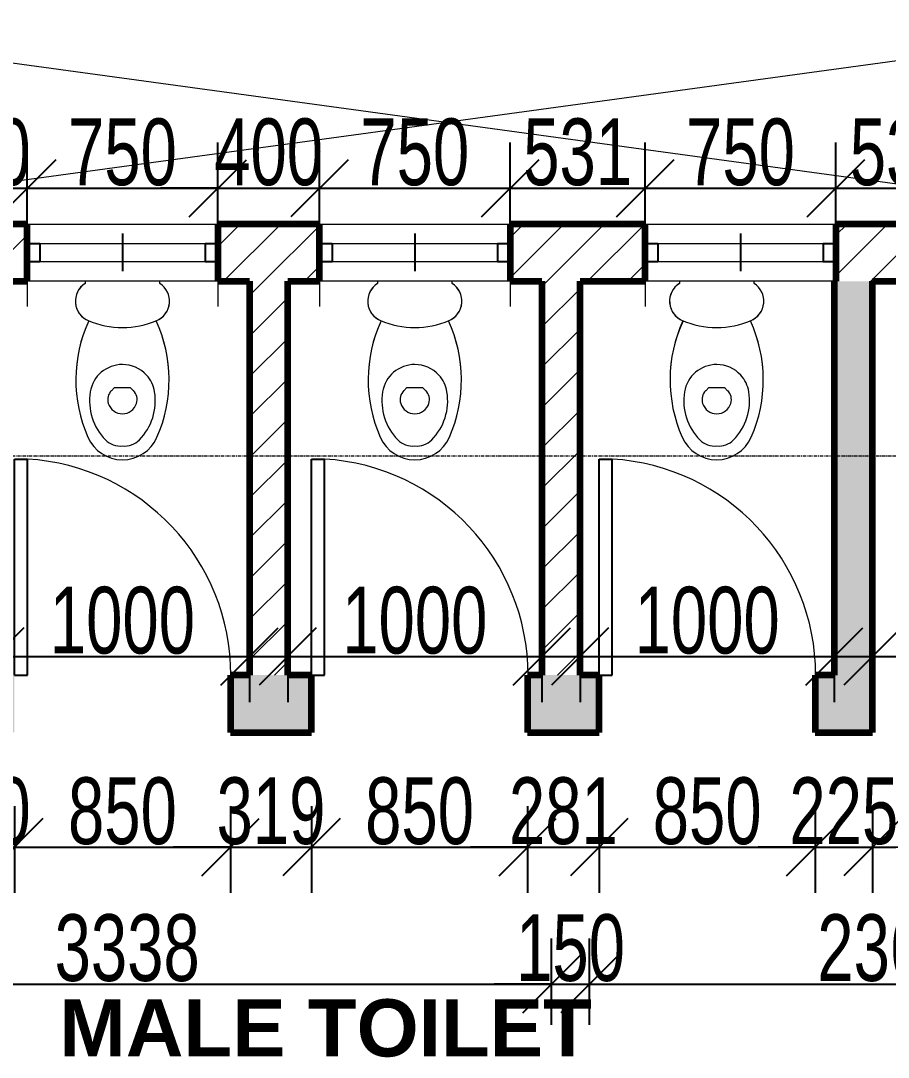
# Model space of a CAD drawing. Header units: millimetres. Extents: x -35190 to 411743, y -233114 to 23872.
# Drawn here: x 264776 to 268188, y 2478 to 6556 of the extents above; entities that cross this region are included whole.
import ezdxf

# ---------------------------------------------------------------- set-up
doc = ezdxf.new("R2010")
doc.units = ezdxf.units.MM
doc.linetypes.add('Grid Line', pattern=[22.225, 12.7, -3.175, 3.175, -3.175])
for name, color, linetype, lineweight in [('A-ANNO-DIMS', 211, 'Continuous', 9), ('A-AREA-IDEN', 2, 'Continuous', 9), ('A-DETL-THIN', 151, 'Continuous', 18), ('A-DOOR', 31, 'Continuous', 18), ('A-GLAZ', 151, 'Continuous', 18), ('A-WALL', 113, 'Continuous', 18), ('A-WALL-PATT', 111, 'Continuous', 18), ('P-SANR-FIXT', 6, 'Continuous', 18), ('S-GRID', 1, 'Continuous', 9)]:
    doc.layers.add(name, color=color, linetype=linetype, lineweight=lineweight)
doc.styles.add('Arial_8', font='arial.ttf', dxfattribs={"width": 0.7, "height": 262.5})
doc.styles.add('Arial_B', font='arialbd.ttf', dxfattribs={"height": 225})
doc.dimstyles.new('small_3_5mm', dxfattribs={"dimscale": 304.8, "dimtxt": 267.818092, "dimasz": 0.738189, "dimexe": 0.590551, "dimexo": 0.0625, "dimgap": 0.024606, "dimtad": 1, "dimdec": 0, "dimzin": 0, "dimdsep": 46, "dimtxsty": 'Arial_8', "dimblk1": 'OBLIQUE', "dimblk2": 'OBLIQUE', "dimsah": 1, "dimcen": 0.09, "dimdle": 0.590551, "dimazin": 0, "dimtfac": 1, "dimtdec": 4, "dimtix": 1, "dimtmove": 0, "dimatfit": 3, "dimfxl": 0.590551, "dimfxlon": 1, "dimtvp": 1, "dimtolj": 1, "dimtzin": 0, "dimarcsym": 2})
pattern_1 = [(45, (247326.97, -1578.69), (-79.5495, 79.5495), [])]

# ---------------------------------------------------------------- blocks, each defined once
blk = doc.blocks.new('Sliding - 2L - SL750 X 900-440830-SECOND FLOOR')
at = {"layer": 'A-GLAZ'}
for p, q in [((-48.8, 112.5), (-48.8, 212.5)), ((701.2, 112.5), (701.2, 212.5)), ((651.2, 35), (1.2, 35)), ((1.2, -35), (651.2, -35)), ((-48.8, -112.5), (-48.8, -192.5)), ((701.2, -112.5), (701.2, -212.5))]:
    blk.add_line(p, q, dxfattribs=at)
at = {"layer": 'A-GLAZ', "lineweight": 25}
for p, q in [((326.2, -75), (326.2, 72.5)), ((1.2, 35), (-48.8, 35)), ((1.2, -35), (1.2, 35)), ((701.2, 35), (651.2, 35)), ((651.2, -35), (651.2, 35)), ((-48.8, -35), (1.2, -35)), ((651.2, -35), (701.2, -35))]:
    blk.add_line(p, q, dxfattribs=at)
blk = doc.blocks.new('M_Single-Flush - 850 x 2100mm-428754-SECOND FLOOR')
at = {"layer": 'A-DOOR', "lineweight": 25}
for p, q in [((374, -112.5), (374, -962.7)), ((425, -112.5), (374, -112.5)), ((425, -112.5), (425, -962.7)), ((425, -962.7), (374, -962.7))]:
    blk.add_line(p, q, dxfattribs=at)
at = {"layer": 'A-DOOR'}
blk.add_arc((425, -112.5), 851.7, 180, 266.567, dxfattribs=at)
blk = doc.blocks.new('WC Dis w Cistern _7_ - 540 x 360mm-515151-SECOND FLOOR')
at = {"layer": 'P-SANR-FIXT'}
for p, q in [((-146.9, 0), (-146.9, -8.9)), ((-146.9, 0), (-146.9, -8.9)), ((146.9, -8.9), (146.9, 0)), ((146.9, -8.9), (146.9, 0)), ((-43.1, -430.6), (-30.8, -418.2)), ((-30.8, -418.2), (30.8, -418.2)), ((30.8, -418.2), (43.1, -430.6))]:
    blk.add_line(p, q, dxfattribs=at)
for centre, radius, start, end in [((-102.8, -78.7), 82.5, 122.2745, 248.8192), ((-102.8, -78.7), 82.5, 122.2745, 246.8782), ((102.8, -78.7), 82.5, 291.1808, 57.7255), ((102.8, -78.7), 82.5, 293.1218, 57.7255), ((375, -388.2), 558.4, 155.3545, 203.7969), ((375, -388.2), 558.4, 155.3903, 203.7969), ((0, 162.1), 344.3, 246.8782, 293.1218), ((-375, -388.2), 558.4, 336.2031, 24.6455), ((-375, -388.2), 558.4, 336.2031, 24.6097), ((0, -455.9), 128.2, 89.9985, 170.9061), ((0, -455.9), 128.2, 42.4453, 90.0015), ((0, -455.9), 128.2, 9.0939, 42.4453), ((90.5, -470.4), 219.9, 170.9061, 224.3974), ((-7.8, -465.9), 50, 135, 197.1865), ((7.8, -465.9), 50, 342.8171, 45), ((-90.5, -470.4), 219.9, 315.6026, 9.0939), ((0, -463.5), 58.1, 197.1865, 342.8171), ((1.4, -553), 150, 203.7969, 269.4689), ((1.4, -553), 150, 203.7969, 269.4689), ((-8.3, -567.1), 81.6, 224.3974, 275.8355), ((-1.4, -553), 150, 270.5311, 336.2031), ((-1.4, -553), 150, 270.5311, 336.2031), ((8.3, -567.1), 81.6, 264.1645, 315.6026)]:
    blk.add_arc(centre, radius, start, end, dxfattribs=at)
blk = doc.blocks.new('_Oblique')
at = {"color": 0, "linetype": 'ByBlock', "lineweight": -2}
blk.add_line((-0.5, -0.5), (0.5, 0.5), dxfattribs=at)
blk = doc.blocks.new('*D5182')
at = {"layer": 'A-ANNO-DIMS', "color": 0, "lineweight": -2, "transparency": 16777216}
for p, q in [((264675.9, 4215.2), (264675.9, 3874.2)), ((265675.9, 4215.2), (265675.9, 3874.2)), ((264495.9, 4054.2), (265855.9, 4054.2))]:
    blk.add_line(p, q, dxfattribs=at)
at = {"layer": 'Defpoints', "color": 0, "transparency": 16777216}
for p in [(264675.9, 4234.2), (265675.9, 4234.2), (265675.9, 4054.2)]:
    blk.add_point(p, dxfattribs=at)
at = {"layer": 'A-ANNO-DIMS', "color": 0, "lineweight": -2, "transparency": 16777216, "xscale": 224.9999999999999, "yscale": 224.9999999999999, "zscale": 224.9999999999999, "rotation": 180}
blk.add_blockref('_Oblique', (264675.9, 4054.2), dxfattribs=at)
at = {"layer": 'A-ANNO-DIMS', "color": 0, "lineweight": -2, "transparency": 16777216, "xscale": 224.9999999999999, "yscale": 224.9999999999999, "zscale": 224.9999999999999}
blk.add_blockref('_Oblique', (265675.9, 4054.2), dxfattribs=at)
at = {"layer": 'A-ANNO-DIMS', "color": 0, "transparency": 16777216, "insert": (265175.9, 4195.7), "char_height": 262.5, "width": 672.429, "attachment_point": 5, "style": 'Arial_8'}
blk.add_mtext('\\A1;1000', dxfattribs=at)
blk = doc.blocks.new('*D5183')
at = {"layer": 'A-ANNO-DIMS', "color": 0, "lineweight": -2, "transparency": 16777216}
for p, q in [((265825.9, 4215.2), (265825.9, 3874.2)), ((266825.9, 4215.2), (266825.9, 3874.2)), ((265645.9, 4054.2), (267005.9, 4054.2))]:
    blk.add_line(p, q, dxfattribs=at)
at = {"layer": 'Defpoints', "color": 0, "transparency": 16777216}
for p in [(265825.9, 4234.2), (266825.9, 4234.2), (266825.9, 4054.2)]:
    blk.add_point(p, dxfattribs=at)
at = {"layer": 'A-ANNO-DIMS', "color": 0, "lineweight": -2, "transparency": 16777216, "xscale": 224.9999999999999, "yscale": 224.9999999999999, "zscale": 224.9999999999999, "rotation": 180}
blk.add_blockref('_Oblique', (265825.9, 4054.2), dxfattribs=at)
at = {"layer": 'A-ANNO-DIMS', "color": 0, "lineweight": -2, "transparency": 16777216, "xscale": 224.9999999999999, "yscale": 224.9999999999999, "zscale": 224.9999999999999}
blk.add_blockref('_Oblique', (266825.9, 4054.2), dxfattribs=at)
at = {"layer": 'A-ANNO-DIMS', "color": 0, "transparency": 16777216, "insert": (266325.9, 4195.7), "char_height": 262.5, "width": 672.429, "attachment_point": 5, "style": 'Arial_8'}
blk.add_mtext('\\A1;1000', dxfattribs=at)
blk = doc.blocks.new('*D5184')
at = {"layer": 'A-ANNO-DIMS', "color": 0, "lineweight": -2, "transparency": 16777216}
for p, q in [((266975.9, 4215.2), (266975.9, 3874.2)), ((267975.9, 4215.2), (267975.9, 3874.2)), ((266795.9, 4054.2), (268155.9, 4054.2))]:
    blk.add_line(p, q, dxfattribs=at)
at = {"layer": 'Defpoints', "color": 0, "transparency": 16777216}
for p in [(266975.9, 4234.2), (267975.9, 4234.2), (267975.9, 4054.2)]:
    blk.add_point(p, dxfattribs=at)
at = {"layer": 'A-ANNO-DIMS', "color": 0, "lineweight": -2, "transparency": 16777216, "xscale": 224.9999999999999, "yscale": 224.9999999999999, "zscale": 224.9999999999999, "rotation": 180}
blk.add_blockref('_Oblique', (266975.9, 4054.2), dxfattribs=at)
at = {"layer": 'A-ANNO-DIMS', "color": 0, "lineweight": -2, "transparency": 16777216, "xscale": 224.9999999999999, "yscale": 224.9999999999999, "zscale": 224.9999999999999}
blk.add_blockref('_Oblique', (267975.9, 4054.2), dxfattribs=at)
at = {"layer": 'A-ANNO-DIMS', "color": 0, "transparency": 16777216, "insert": (267475.9, 4195.7), "char_height": 262.5, "width": 672.429, "attachment_point": 5, "style": 'Arial_8'}
blk.add_mtext('\\A1;1000', dxfattribs=at)
blk = doc.blocks.new('*D5185')
at = {"layer": 'A-ANNO-DIMS', "color": 0, "lineweight": -2, "transparency": 16777216}
for p, q in [((268125.9, 4215.2), (268125.9, 3874.2)), ((269375.9, 4215.2), (269375.9, 3874.2)), ((267945.9, 4054.2), (269555.9, 4054.2))]:
    blk.add_line(p, q, dxfattribs=at)
at = {"layer": 'Defpoints', "color": 0, "transparency": 16777216}
for p in [(268125.9, 4234.2), (269375.9, 4234.2), (269375.9, 4054.2)]:
    blk.add_point(p, dxfattribs=at)
at = {"layer": 'A-ANNO-DIMS', "color": 0, "lineweight": -2, "transparency": 16777216, "xscale": 224.9999999999999, "yscale": 224.9999999999999, "zscale": 224.9999999999999, "rotation": 180}
blk.add_blockref('_Oblique', (268125.9, 4054.2), dxfattribs=at)
at = {"layer": 'A-ANNO-DIMS', "color": 0, "lineweight": -2, "transparency": 16777216, "xscale": 224.9999999999999, "yscale": 224.9999999999999, "zscale": 224.9999999999999}
blk.add_blockref('_Oblique', (269375.9, 4054.2), dxfattribs=at)
at = {"layer": 'A-ANNO-DIMS', "color": 0, "transparency": 16777216, "insert": (268750.9, 4195.7), "char_height": 262.5, "width": 672.429, "attachment_point": 5, "style": 'Arial_8'}
blk.add_mtext('\\A1;1250', dxfattribs=at)
blk = doc.blocks.new('*D5354')
at = {"layer": 'A-ANNO-DIMS', "color": 0, "lineweight": -2, "transparency": 16777216}
for p, q in [((264450.9, 3465.2), (264450.9, 3124.2)), ((264750.9, 3465.2), (264750.9, 3124.2)), ((264450.9, 3304.2), (264225.9, 3304.2)), ((264450.9, 3304.2), (264750.9, 3304.2)), ((264750.9, 3304.2), (264975.9, 3304.2))]:
    blk.add_line(p, q, dxfattribs=at)
at = {"layer": 'Defpoints', "color": 0, "transparency": 16777216}
for p in [(264450.9, 3484.2), (264750.9, 3484.2), (264750.9, 3304.2)]:
    blk.add_point(p, dxfattribs=at)
at = {"layer": 'A-ANNO-DIMS', "color": 0, "lineweight": -2, "transparency": 16777216, "xscale": 224.9999999999999, "yscale": 224.9999999999999, "zscale": 224.9999999999999}
blk.add_blockref('_Oblique', (264450.9, 3304.2), dxfattribs=at)
at = {"layer": 'A-ANNO-DIMS', "color": 0, "lineweight": -2, "transparency": 16777216, "xscale": 224.9999999999999, "yscale": 224.9999999999999, "zscale": 224.9999999999999, "rotation": 180}
blk.add_blockref('_Oblique', (264750.9, 3304.2), dxfattribs=at)
at = {"layer": 'A-ANNO-DIMS', "color": 0, "transparency": 16777216, "insert": (264600.9, 3445.8), "char_height": 262.5, "width": 504.322, "attachment_point": 5, "style": 'Arial_8'}
blk.add_mtext('\\A1;300', dxfattribs=at)
blk = doc.blocks.new('*D5355')
at = {"layer": 'A-ANNO-DIMS', "color": 0, "lineweight": -2, "transparency": 16777216}
for p, q in [((264750.9, 3465.2), (264750.9, 3124.2)), ((265600.9, 3465.2), (265600.9, 3124.2)), ((264570.9, 3304.2), (265780.9, 3304.2))]:
    blk.add_line(p, q, dxfattribs=at)
at = {"layer": 'Defpoints', "color": 0, "transparency": 16777216}
for p in [(264750.9, 3484.2), (265600.9, 3484.2), (265600.9, 3304.2)]:
    blk.add_point(p, dxfattribs=at)
at = {"layer": 'A-ANNO-DIMS', "color": 0, "lineweight": -2, "transparency": 16777216, "xscale": 224.9999999999999, "yscale": 224.9999999999999, "zscale": 224.9999999999999, "rotation": 180}
blk.add_blockref('_Oblique', (264750.9, 3304.2), dxfattribs=at)
at = {"layer": 'A-ANNO-DIMS', "color": 0, "lineweight": -2, "transparency": 16777216, "xscale": 224.9999999999999, "yscale": 224.9999999999999, "zscale": 224.9999999999999}
blk.add_blockref('_Oblique', (265600.9, 3304.2), dxfattribs=at)
at = {"layer": 'A-ANNO-DIMS', "color": 0, "transparency": 16777216, "insert": (265175.9, 3445.7), "char_height": 262.5, "width": 504.322, "attachment_point": 5, "style": 'Arial_8'}
blk.add_mtext('\\A1;850', dxfattribs=at)
blk = doc.blocks.new('*D5356')
at = {"layer": 'A-ANNO-DIMS', "color": 0, "lineweight": -2, "transparency": 16777216}
for p, q in [((265600.9, 3465.2), (265600.9, 3124.2)), ((265919.6, 3465.2), (265919.6, 3124.2)), ((265600.9, 3304.2), (265375.9, 3304.2)), ((265600.9, 3304.2), (265919.6, 3304.2)), ((265919.6, 3304.2), (266144.6, 3304.2))]:
    blk.add_line(p, q, dxfattribs=at)
at = {"layer": 'Defpoints', "color": 0, "transparency": 16777216}
for p in [(265600.9, 3484.2), (265919.6, 3484.2), (265919.6, 3304.2)]:
    blk.add_point(p, dxfattribs=at)
at = {"layer": 'A-ANNO-DIMS', "color": 0, "lineweight": -2, "transparency": 16777216, "xscale": 224.9999999999999, "yscale": 224.9999999999999, "zscale": 224.9999999999999}
blk.add_blockref('_Oblique', (265600.9, 3304.2), dxfattribs=at)
at = {"layer": 'A-ANNO-DIMS', "color": 0, "lineweight": -2, "transparency": 16777216, "xscale": 224.9999999999999, "yscale": 224.9999999999999, "zscale": 224.9999999999999, "rotation": 180}
blk.add_blockref('_Oblique', (265919.6, 3304.2), dxfattribs=at)
at = {"layer": 'A-ANNO-DIMS', "color": 0, "transparency": 16777216, "insert": (265760.3, 3445.8), "char_height": 262.5, "width": 504.322, "attachment_point": 5, "style": 'Arial_8'}
blk.add_mtext('\\A1;319', dxfattribs=at)
blk = doc.blocks.new('*D5357')
at = {"layer": 'A-ANNO-DIMS', "color": 0, "lineweight": -2, "transparency": 16777216}
for p, q in [((265919.6, 3465.2), (265919.6, 3124.2)), ((266769.6, 3465.2), (266769.6, 3124.2)), ((265739.6, 3304.2), (266949.6, 3304.2))]:
    blk.add_line(p, q, dxfattribs=at)
at = {"layer": 'Defpoints', "color": 0, "transparency": 16777216}
for p in [(265919.6, 3484.2), (266769.6, 3484.2), (266769.6, 3304.2)]:
    blk.add_point(p, dxfattribs=at)
at = {"layer": 'A-ANNO-DIMS', "color": 0, "lineweight": -2, "transparency": 16777216, "xscale": 224.9999999999999, "yscale": 224.9999999999999, "zscale": 224.9999999999999, "rotation": 180}
blk.add_blockref('_Oblique', (265919.6, 3304.2), dxfattribs=at)
at = {"layer": 'A-ANNO-DIMS', "color": 0, "lineweight": -2, "transparency": 16777216, "xscale": 224.9999999999999, "yscale": 224.9999999999999, "zscale": 224.9999999999999}
blk.add_blockref('_Oblique', (266769.6, 3304.2), dxfattribs=at)
at = {"layer": 'A-ANNO-DIMS', "color": 0, "transparency": 16777216, "insert": (266344.6, 3445.7), "char_height": 262.5, "width": 504.322, "attachment_point": 5, "style": 'Arial_8'}
blk.add_mtext('\\A1;850', dxfattribs=at)
blk = doc.blocks.new('*D5358')
at = {"layer": 'A-ANNO-DIMS', "color": 0, "lineweight": -2, "transparency": 16777216}
for p, q in [((266769.6, 3465.2), (266769.6, 3124.2)), ((267050.9, 3465.2), (267050.9, 3124.2)), ((266769.6, 3304.2), (266544.6, 3304.2)), ((266769.6, 3304.2), (267050.9, 3304.2)), ((267050.9, 3304.2), (267275.9, 3304.2))]:
    blk.add_line(p, q, dxfattribs=at)
at = {"layer": 'Defpoints', "color": 0, "transparency": 16777216}
for p in [(266769.6, 3484.2), (267050.9, 3484.2), (267050.9, 3304.2)]:
    blk.add_point(p, dxfattribs=at)
at = {"layer": 'A-ANNO-DIMS', "color": 0, "lineweight": -2, "transparency": 16777216, "xscale": 224.9999999999999, "yscale": 224.9999999999999, "zscale": 224.9999999999999}
blk.add_blockref('_Oblique', (266769.6, 3304.2), dxfattribs=at)
at = {"layer": 'A-ANNO-DIMS', "color": 0, "lineweight": -2, "transparency": 16777216, "xscale": 224.9999999999999, "yscale": 224.9999999999999, "zscale": 224.9999999999999, "rotation": 180}
blk.add_blockref('_Oblique', (267050.9, 3304.2), dxfattribs=at)
at = {"layer": 'A-ANNO-DIMS', "color": 0, "transparency": 16777216, "insert": (266910.3, 3445.7), "char_height": 262.5, "width": 504.322, "attachment_point": 5, "style": 'Arial_8'}
blk.add_mtext('\\A1;281', dxfattribs=at)
blk = doc.blocks.new('*D5359')
at = {"layer": 'A-ANNO-DIMS', "color": 0, "lineweight": -2, "transparency": 16777216}
for p, q in [((267050.9, 3465.2), (267050.9, 3124.2)), ((267900.9, 3465.2), (267900.9, 3124.2)), ((266870.9, 3304.2), (268080.9, 3304.2))]:
    blk.add_line(p, q, dxfattribs=at)
at = {"layer": 'Defpoints', "color": 0, "transparency": 16777216}
for p in [(267050.9, 3484.2), (267900.9, 3484.2), (267900.9, 3304.2)]:
    blk.add_point(p, dxfattribs=at)
at = {"layer": 'A-ANNO-DIMS', "color": 0, "lineweight": -2, "transparency": 16777216, "xscale": 224.9999999999999, "yscale": 224.9999999999999, "zscale": 224.9999999999999, "rotation": 180}
blk.add_blockref('_Oblique', (267050.9, 3304.2), dxfattribs=at)
at = {"layer": 'A-ANNO-DIMS', "color": 0, "lineweight": -2, "transparency": 16777216, "xscale": 224.9999999999999, "yscale": 224.9999999999999, "zscale": 224.9999999999999}
blk.add_blockref('_Oblique', (267900.9, 3304.2), dxfattribs=at)
at = {"layer": 'A-ANNO-DIMS', "color": 0, "transparency": 16777216, "insert": (267475.9, 3445.7), "char_height": 262.5, "width": 504.322, "attachment_point": 5, "style": 'Arial_8'}
blk.add_mtext('\\A1;850', dxfattribs=at)
blk = doc.blocks.new('*D5360')
at = {"layer": 'A-ANNO-DIMS', "color": 0, "lineweight": -2, "transparency": 16777216}
for p, q in [((267900.9, 3465.2), (267900.9, 3124.2)), ((268125.9, 3465.2), (268125.9, 3124.2)), ((267900.9, 3304.2), (267675.9, 3304.2)), ((267900.9, 3304.2), (268125.9, 3304.2)), ((268125.9, 3304.2), (268350.9, 3304.2))]:
    blk.add_line(p, q, dxfattribs=at)
at = {"layer": 'Defpoints', "color": 0, "transparency": 16777216}
for p in [(267900.9, 3484.2), (268125.9, 3484.2), (268125.9, 3304.2)]:
    blk.add_point(p, dxfattribs=at)
at = {"layer": 'A-ANNO-DIMS', "color": 0, "lineweight": -2, "transparency": 16777216, "xscale": 224.9999999999999, "yscale": 224.9999999999999, "zscale": 224.9999999999999}
blk.add_blockref('_Oblique', (267900.9, 3304.2), dxfattribs=at)
at = {"layer": 'A-ANNO-DIMS', "color": 0, "lineweight": -2, "transparency": 16777216, "xscale": 224.9999999999999, "yscale": 224.9999999999999, "zscale": 224.9999999999999, "rotation": 180}
blk.add_blockref('_Oblique', (268125.9, 3304.2), dxfattribs=at)
at = {"layer": 'A-ANNO-DIMS', "color": 0, "transparency": 16777216, "insert": (268013.4, 3445.7), "char_height": 262.5, "width": 504.322, "attachment_point": 5, "style": 'Arial_8'}
blk.add_mtext('\\A1;225', dxfattribs=at)
blk = doc.blocks.new('*D5361')
at = {"layer": 'A-ANNO-DIMS', "color": 0, "lineweight": -2, "transparency": 16777216}
for p, q in [((268125.9, 3465.2), (268125.9, 3124.2)), ((269375.9, 3465.2), (269375.9, 3124.2)), ((267945.9, 3304.2), (269555.9, 3304.2))]:
    blk.add_line(p, q, dxfattribs=at)
at = {"layer": 'Defpoints', "color": 0, "transparency": 16777216}
for p in [(268125.9, 3484.2), (269375.9, 3484.2), (269375.9, 3304.2)]:
    blk.add_point(p, dxfattribs=at)
at = {"layer": 'A-ANNO-DIMS', "color": 0, "lineweight": -2, "transparency": 16777216, "xscale": 224.9999999999999, "yscale": 224.9999999999999, "zscale": 224.9999999999999, "rotation": 180}
blk.add_blockref('_Oblique', (268125.9, 3304.2), dxfattribs=at)
at = {"layer": 'A-ANNO-DIMS', "color": 0, "lineweight": -2, "transparency": 16777216, "xscale": 224.9999999999999, "yscale": 224.9999999999999, "zscale": 224.9999999999999}
blk.add_blockref('_Oblique', (269375.9, 3304.2), dxfattribs=at)
at = {"layer": 'A-ANNO-DIMS', "color": 0, "transparency": 16777216, "insert": (268750.9, 3445.7), "char_height": 262.5, "width": 672.429, "attachment_point": 5, "style": 'Arial_8'}
blk.add_mtext('\\A1;1250', dxfattribs=at)
blk = doc.blocks.new('*D5370')
at = {"layer": 'A-ANNO-DIMS', "color": 0, "lineweight": -2, "transparency": 16777216}
for p, q in [((263525.9, 2604.6), (263525.9, 2945.5)), ((266863.4, 2604.6), (266863.4, 2945.5)), ((263345.9, 2765.5), (267043.4, 2765.5))]:
    blk.add_line(p, q, dxfattribs=at)
at = {"layer": 'Defpoints', "color": 0, "transparency": 16777216}
for p in [(266863.4, 2765.5), (263525.9, 2585.5), (266863.4, 2585.5)]:
    blk.add_point(p, dxfattribs=at)
at = {"layer": 'A-ANNO-DIMS', "color": 0, "lineweight": -2, "transparency": 16777216, "xscale": 224.9999999999999, "yscale": 224.9999999999999, "zscale": 224.9999999999999, "rotation": 180}
blk.add_blockref('_Oblique', (263525.9, 2765.5), dxfattribs=at)
at = {"layer": 'A-ANNO-DIMS', "color": 0, "lineweight": -2, "transparency": 16777216, "xscale": 224.9999999999999, "yscale": 224.9999999999999, "zscale": 224.9999999999999}
blk.add_blockref('_Oblique', (266863.4, 2765.5), dxfattribs=at)
at = {"layer": 'A-ANNO-DIMS', "color": 0, "transparency": 16777216, "insert": (265194.6, 2907.1), "char_height": 262.5, "width": 672.429, "attachment_point": 5, "style": 'Arial_8'}
blk.add_mtext('\\A1;3338', dxfattribs=at)
blk = doc.blocks.new('*D5371')
at = {"layer": 'A-ANNO-DIMS', "color": 0, "lineweight": -2, "transparency": 16777216}
for p, q in [((266863.4, 2604.6), (266863.4, 2945.5)), ((267013.4, 2604.6), (267013.4, 2945.5)), ((266863.4, 2765.5), (266638.4, 2765.5)), ((266863.4, 2765.5), (267013.4, 2765.5)), ((267013.4, 2765.5), (267238.4, 2765.5))]:
    blk.add_line(p, q, dxfattribs=at)
at = {"layer": 'Defpoints', "color": 0, "transparency": 16777216}
for p in [(267013.4, 2765.5), (266863.4, 2585.5), (267013.4, 2585.5)]:
    blk.add_point(p, dxfattribs=at)
at = {"layer": 'A-ANNO-DIMS', "color": 0, "lineweight": -2, "transparency": 16777216, "xscale": 224.9999999999999, "yscale": 224.9999999999999, "zscale": 224.9999999999999}
blk.add_blockref('_Oblique', (266863.4, 2765.5), dxfattribs=at)
at = {"layer": 'A-ANNO-DIMS', "color": 0, "lineweight": -2, "transparency": 16777216, "xscale": 224.9999999999999, "yscale": 224.9999999999999, "zscale": 224.9999999999999, "rotation": 180}
blk.add_blockref('_Oblique', (267013.4, 2765.5), dxfattribs=at)
at = {"layer": 'A-ANNO-DIMS', "color": 0, "transparency": 16777216, "insert": (266938.4, 2907.1), "char_height": 262.5, "width": 504.322, "attachment_point": 5, "style": 'Arial_8'}
blk.add_mtext('\\A1;150', dxfattribs=at)
blk = doc.blocks.new('*D5372')
at = {"layer": 'A-ANNO-DIMS', "color": 0, "lineweight": -2, "transparency": 16777216}
for p, q in [((267013.4, 2604.6), (267013.4, 2945.5)), ((269375.9, 2926.5), (269375.9, 2585.5)), ((266833.4, 2765.5), (269555.9, 2765.5))]:
    blk.add_line(p, q, dxfattribs=at)
at = {"layer": 'Defpoints', "color": 0, "transparency": 16777216}
for p in [(269375.9, 2945.5), (269375.9, 2765.5), (267013.4, 2585.5)]:
    blk.add_point(p, dxfattribs=at)
at = {"layer": 'A-ANNO-DIMS', "color": 0, "lineweight": -2, "transparency": 16777216, "xscale": 224.9999999999999, "yscale": 224.9999999999999, "zscale": 224.9999999999999, "rotation": 180}
blk.add_blockref('_Oblique', (267013.4, 2765.5), dxfattribs=at)
at = {"layer": 'A-ANNO-DIMS', "color": 0, "lineweight": -2, "transparency": 16777216, "xscale": 224.9999999999999, "yscale": 224.9999999999999, "zscale": 224.9999999999999}
blk.add_blockref('_Oblique', (269375.9, 2765.5), dxfattribs=at)
at = {"layer": 'A-ANNO-DIMS', "color": 0, "transparency": 16777216, "insert": (268194.6, 2907.1), "char_height": 262.5, "width": 672.429, "attachment_point": 5, "style": 'Arial_8'}
blk.add_mtext('\\A1;2363', dxfattribs=at)
blk = doc.blocks.new('*D5375')
at = {"layer": 'A-ANNO-DIMS', "color": 0, "lineweight": -2, "transparency": 16777216}
for p, q in [((264400.9, 5735.8), (264400.9, 6076.7)), ((264800.9, 5735.8), (264800.9, 6076.7)), ((264400.9, 5896.7), (264175.9, 5896.7)), ((264400.9, 5896.7), (264800.9, 5896.7)), ((264800.9, 5896.7), (265025.9, 5896.7))]:
    blk.add_line(p, q, dxfattribs=at)
at = {"layer": 'Defpoints', "color": 0, "transparency": 16777216}
for p in [(264800.9, 5896.7), (264400.9, 5716.7), (264800.9, 5716.7)]:
    blk.add_point(p, dxfattribs=at)
at = {"layer": 'A-ANNO-DIMS', "color": 0, "lineweight": -2, "transparency": 16777216, "xscale": 224.9999999999999, "yscale": 224.9999999999999, "zscale": 224.9999999999999}
blk.add_blockref('_Oblique', (264400.9, 5896.7), dxfattribs=at)
at = {"layer": 'A-ANNO-DIMS', "color": 0, "lineweight": -2, "transparency": 16777216, "xscale": 224.9999999999999, "yscale": 224.9999999999999, "zscale": 224.9999999999999, "rotation": 180}
blk.add_blockref('_Oblique', (264800.9, 5896.7), dxfattribs=at)
at = {"layer": 'A-ANNO-DIMS', "color": 0, "transparency": 16777216, "insert": (264600.9, 6038.3), "char_height": 262.5, "width": 504.322, "attachment_point": 5, "style": 'Arial_8'}
blk.add_mtext('\\A1;400', dxfattribs=at)
blk = doc.blocks.new('*D5376')
at = {"layer": 'A-ANNO-DIMS', "color": 0, "lineweight": -2, "transparency": 16777216}
for p, q in [((264800.9, 5735.8), (264800.9, 6076.7)), ((265550.9, 5735.8), (265550.9, 6076.7)), ((264620.9, 5896.7), (265730.9, 5896.7))]:
    blk.add_line(p, q, dxfattribs=at)
at = {"layer": 'Defpoints', "color": 0, "transparency": 16777216}
for p in [(265550.9, 5896.7), (264800.9, 5716.7), (265550.9, 5716.7)]:
    blk.add_point(p, dxfattribs=at)
at = {"layer": 'A-ANNO-DIMS', "color": 0, "lineweight": -2, "transparency": 16777216, "xscale": 224.9999999999999, "yscale": 224.9999999999999, "zscale": 224.9999999999999, "rotation": 180}
blk.add_blockref('_Oblique', (264800.9, 5896.7), dxfattribs=at)
at = {"layer": 'A-ANNO-DIMS', "color": 0, "lineweight": -2, "transparency": 16777216, "xscale": 224.9999999999999, "yscale": 224.9999999999999, "zscale": 224.9999999999999}
blk.add_blockref('_Oblique', (265550.9, 5896.7), dxfattribs=at)
at = {"layer": 'A-ANNO-DIMS', "color": 0, "transparency": 16777216, "insert": (265175.9, 6038.3), "char_height": 262.5, "width": 504.322, "attachment_point": 5, "style": 'Arial_8'}
blk.add_mtext('\\A1;750', dxfattribs=at)
blk = doc.blocks.new('*D5377')
at = {"layer": 'A-ANNO-DIMS', "color": 0, "lineweight": -2, "transparency": 16777216}
for p, q in [((265550.9, 5735.8), (265550.9, 6076.7)), ((265950.9, 5735.8), (265950.9, 6076.7)), ((265550.9, 5896.7), (265325.9, 5896.7)), ((265550.9, 5896.7), (265950.9, 5896.7)), ((265950.9, 5896.7), (266175.9, 5896.7))]:
    blk.add_line(p, q, dxfattribs=at)
at = {"layer": 'Defpoints', "color": 0, "transparency": 16777216}
for p in [(265950.9, 5896.7), (265550.9, 5716.7), (265950.9, 5716.7)]:
    blk.add_point(p, dxfattribs=at)
at = {"layer": 'A-ANNO-DIMS', "color": 0, "lineweight": -2, "transparency": 16777216, "xscale": 224.9999999999999, "yscale": 224.9999999999999, "zscale": 224.9999999999999}
blk.add_blockref('_Oblique', (265550.9, 5896.7), dxfattribs=at)
at = {"layer": 'A-ANNO-DIMS', "color": 0, "lineweight": -2, "transparency": 16777216, "xscale": 224.9999999999999, "yscale": 224.9999999999999, "zscale": 224.9999999999999, "rotation": 180}
blk.add_blockref('_Oblique', (265950.9, 5896.7), dxfattribs=at)
at = {"layer": 'A-ANNO-DIMS', "color": 0, "transparency": 16777216, "insert": (265750.9, 6038.3), "char_height": 262.5, "width": 504.322, "attachment_point": 5, "style": 'Arial_8'}
blk.add_mtext('\\A1;400', dxfattribs=at)
blk = doc.blocks.new('*D5378')
at = {"layer": 'A-ANNO-DIMS', "color": 0, "lineweight": -2, "transparency": 16777216}
for p, q in [((265950.9, 5735.8), (265950.9, 6076.7)), ((266700.9, 5735.8), (266700.9, 6076.7)), ((265770.9, 5896.7), (266880.9, 5896.7))]:
    blk.add_line(p, q, dxfattribs=at)
at = {"layer": 'Defpoints', "color": 0, "transparency": 16777216}
for p in [(266700.9, 5896.7), (265950.9, 5716.7), (266700.9, 5716.7)]:
    blk.add_point(p, dxfattribs=at)
at = {"layer": 'A-ANNO-DIMS', "color": 0, "lineweight": -2, "transparency": 16777216, "xscale": 224.9999999999999, "yscale": 224.9999999999999, "zscale": 224.9999999999999, "rotation": 180}
blk.add_blockref('_Oblique', (265950.9, 5896.7), dxfattribs=at)
at = {"layer": 'A-ANNO-DIMS', "color": 0, "lineweight": -2, "transparency": 16777216, "xscale": 224.9999999999999, "yscale": 224.9999999999999, "zscale": 224.9999999999999}
blk.add_blockref('_Oblique', (266700.9, 5896.7), dxfattribs=at)
at = {"layer": 'A-ANNO-DIMS', "color": 0, "transparency": 16777216, "insert": (266325.9, 6038.3), "char_height": 262.5, "width": 504.322, "attachment_point": 5, "style": 'Arial_8'}
blk.add_mtext('\\A1;750', dxfattribs=at)
blk = doc.blocks.new('*D5379')
at = {"layer": 'A-ANNO-DIMS', "color": 0, "lineweight": -2, "transparency": 16777216}
for p, q in [((266700.9, 5735.8), (266700.9, 6076.7)), ((267231.9, 5735.8), (267231.9, 6076.7)), ((266520.9, 5896.7), (267411.9, 5896.7))]:
    blk.add_line(p, q, dxfattribs=at)
at = {"layer": 'Defpoints', "color": 0, "transparency": 16777216}
for p in [(267231.9, 5896.7), (266700.9, 5716.7), (267231.9, 5716.7)]:
    blk.add_point(p, dxfattribs=at)
at = {"layer": 'A-ANNO-DIMS', "color": 0, "lineweight": -2, "transparency": 16777216, "xscale": 224.9999999999999, "yscale": 224.9999999999999, "zscale": 224.9999999999999, "rotation": 180}
blk.add_blockref('_Oblique', (266700.9, 5896.7), dxfattribs=at)
at = {"layer": 'A-ANNO-DIMS', "color": 0, "lineweight": -2, "transparency": 16777216, "xscale": 224.9999999999999, "yscale": 224.9999999999999, "zscale": 224.9999999999999}
blk.add_blockref('_Oblique', (267231.9, 5896.7), dxfattribs=at)
at = {"layer": 'A-ANNO-DIMS', "color": 0, "transparency": 16777216, "insert": (266966.4, 6038.4), "char_height": 262.5, "width": 504.322, "attachment_point": 5, "style": 'Arial_8'}
blk.add_mtext('\\A1;531', dxfattribs=at)
blk = doc.blocks.new('*D5380')
at = {"layer": 'A-ANNO-DIMS', "color": 0, "lineweight": -2, "transparency": 16777216}
for p, q in [((267231.9, 5735.8), (267231.9, 6076.7)), ((267981.9, 5735.8), (267981.9, 6076.7)), ((267051.9, 5896.7), (268161.9, 5896.7))]:
    blk.add_line(p, q, dxfattribs=at)
at = {"layer": 'Defpoints', "color": 0, "transparency": 16777216}
for p in [(267981.9, 5896.7), (267231.9, 5716.7), (267981.9, 5716.7)]:
    blk.add_point(p, dxfattribs=at)
at = {"layer": 'A-ANNO-DIMS', "color": 0, "lineweight": -2, "transparency": 16777216, "xscale": 224.9999999999999, "yscale": 224.9999999999999, "zscale": 224.9999999999999, "rotation": 180}
blk.add_blockref('_Oblique', (267231.9, 5896.7), dxfattribs=at)
at = {"layer": 'A-ANNO-DIMS', "color": 0, "lineweight": -2, "transparency": 16777216, "xscale": 224.9999999999999, "yscale": 224.9999999999999, "zscale": 224.9999999999999}
blk.add_blockref('_Oblique', (267981.9, 5896.7), dxfattribs=at)
at = {"layer": 'A-ANNO-DIMS', "color": 0, "transparency": 16777216, "insert": (267606.9, 6038.3), "char_height": 262.5, "width": 504.322, "attachment_point": 5, "style": 'Arial_8'}
blk.add_mtext('\\A1;750', dxfattribs=at)
blk = doc.blocks.new('*D5381')
at = {"layer": 'A-ANNO-DIMS', "color": 0, "lineweight": -2, "transparency": 16777216}
for p, q in [((267981.9, 5735.8), (267981.9, 6076.7)), ((268519.9, 5735.8), (268519.9, 6076.7)), ((267801.9, 5896.7), (268699.9, 5896.7))]:
    blk.add_line(p, q, dxfattribs=at)
at = {"layer": 'Defpoints', "color": 0, "transparency": 16777216}
for p in [(268519.9, 5896.7), (267981.9, 5716.7), (268519.9, 5716.7)]:
    blk.add_point(p, dxfattribs=at)
at = {"layer": 'A-ANNO-DIMS', "color": 0, "lineweight": -2, "transparency": 16777216, "xscale": 224.9999999999999, "yscale": 224.9999999999999, "zscale": 224.9999999999999, "rotation": 180}
blk.add_blockref('_Oblique', (267981.9, 5896.7), dxfattribs=at)
at = {"layer": 'A-ANNO-DIMS', "color": 0, "lineweight": -2, "transparency": 16777216, "xscale": 224.9999999999999, "yscale": 224.9999999999999, "zscale": 224.9999999999999}
blk.add_blockref('_Oblique', (268519.9, 5896.7), dxfattribs=at)
at = {"layer": 'A-ANNO-DIMS', "color": 0, "transparency": 16777216, "insert": (268250.9, 6038.4), "char_height": 262.5, "width": 504.322, "attachment_point": 5, "style": 'Arial_8'}
blk.add_mtext('\\A1;538', dxfattribs=at)

msp = doc.modelspace()

# ---------------------------------------------------------------- hatches: boundary and pattern name
at = {"layer": 'A-WALL-PATT'}
h = msp.add_hatch(dxfattribs=at)
h.set_pattern_fill('FP_1', color=256, style=0, pattern_type=2)
h.set_pattern_definition(pattern_1)
h.paths.add_polyline_path([(262775.9, 5531), (263650.9, 5531), (263650.9, 5756), (262775.9, 5756)])
h.paths.add_polyline_path([(264525.9, 5531), (264800.9, 5531), (264800.9, 5756), (264400.9, 5756), (264400.9, 5531)])
h.paths.add_polyline_path([(261388.4, 5531), (261575.9, 5531), (261575.9, 5756), (261388.4, 5756)])
h.paths.add_polyline_path([(265825.9, 5531), (265950.9, 5531), (265950.9, 5756), (265550.9, 5756), (265550.9, 5531), (265675.9, 5531)])
h.paths.add_polyline_path([(266825.9, 5531), (267231.9, 5531), (267231.9, 5756), (266700.9, 5756), (266700.9, 5531)])
h.paths.add_polyline_path([(267981.9, 5531), (268519.9, 5531), (268519.9, 5756), (267981.9, 5756)])
h.paths.add_polyline_path([(269375.9, 5531), (269375.9, 5756), (269269.9, 5756), (269269.9, 5531)])
h = msp.add_hatch(dxfattribs=at)
h.set_pattern_fill('FP_1', color=256, style=0, pattern_type=2)
h.set_pattern_definition(pattern_1)
h.paths.add_polyline_path([(265825.9, 3981), (265825.9, 5531), (265675.9, 5531), (265675.9, 3981)])
h = msp.add_hatch(dxfattribs=at)
h.set_pattern_fill('FP_1', color=256, style=0, pattern_type=2)
h.set_pattern_definition(pattern_1)
h.paths.add_polyline_path([(266825.9, 3981), (266975.9, 3981), (266975.9, 5531), (266825.9, 5531), (266825.9, 4522.8)])
msp.add_hatch(color=1, dxfattribs=at).paths.add_polyline_path([(268125.9, 3756), (268125.9, 5531), (267975.9, 5531), (267975.9, 3756)])
h = msp.add_hatch(color=1, dxfattribs=at)
h.paths.add_polyline_path([(266900.9, 3756), (266900.9, 3981), (266769.6, 3981), (266769.6, 3756)])
h.paths.add_polyline_path([(265919.6, 3756), (265919.6, 3981), (265600.9, 3981), (265600.9, 3756)])
h.paths.add_polyline_path([(264450.9, 3756), (264750.9, 3756), (264750.9, 3981), (264450.9, 3981)])
h.paths.add_polyline_path([(263600.9, 3756), (263600.9, 3981), (263525.9, 3981), (263525.9, 3756)])
h = msp.add_hatch(color=1, dxfattribs=at)
h.paths.add_polyline_path([(267975.9, 3756), (267975.9, 3981), (267900.9, 3981), (267900.9, 3756)])
h.paths.add_polyline_path([(266900.9, 3756), (267050.9, 3756), (267050.9, 3981), (266900.9, 3981)])

# ---------------------------------------------------------------- linework, layer by layer
at = {"layer": 'A-DETL-THIN'}
for p, q in [((263525.9, 6556), (269375.9, 5756)), ((269375.9, 6556), (263525.9, 5756))]:
    msp.add_line(p, q, dxfattribs=at)
at = {"layer": 'A-WALL', "lineweight": 140}
for p, q in [((264800.9, 5756), (264400.9, 5756)), ((264800.9, 5531), (264800.9, 5756)), ((265950.9, 5756), (265550.9, 5756)), ((265550.9, 5756), (265550.9, 5531)), ((265950.9, 5531), (265950.9, 5756)), ((267231.9, 5756), (266700.9, 5756)), ((266700.9, 5756), (266700.9, 5531)), ((267231.9, 5531), (267231.9, 5756)), ((268519.9, 5756), (267981.9, 5756)), ((267981.9, 5756), (267981.9, 5531)), ((264675.9, 5531), (264800.9, 5531)), ((265550.9, 5531), (265675.9, 5531)), ((265675.9, 5531), (265675.9, 3981)), ((265825.9, 5531), (265950.9, 5531)), ((265825.9, 3981), (265825.9, 5531)), ((266700.9, 5531), (266825.9, 5531)), ((266825.9, 5531), (266825.9, 3981)), ((266975.9, 5531), (267231.9, 5531)), ((266975.9, 3981), (266975.9, 5531)), ((268125.9, 5531), (268519.9, 5531)), ((265675.9, 3981), (265600.9, 3981)), ((265600.9, 3981), (265600.9, 3756)), ((265919.6, 3981), (265825.9, 3981)), ((265919.6, 3756), (265919.6, 3981)), ((266825.9, 3981), (266769.6, 3981)), ((266769.6, 3981), (266769.6, 3756)), ((265600.9, 3756), (265919.6, 3756))]:
    msp.add_line(p, q, dxfattribs=at)
at = {"layer": 'A-WALL'}
for p, q in [((264800.9, 5756), (265550.9, 5756)), ((265950.9, 5756), (266700.9, 5756)), ((267231.9, 5756), (267981.9, 5756)), ((265550.9, 5531), (264800.9, 5531)), ((266700.9, 5531), (265950.9, 5531)), ((267975.9, 5531), (267231.9, 5531))]:
    msp.add_line(p, q, dxfattribs=at)
at = {"layer": 'A-WALL', "color": 250, "lineweight": 140}
for p, q in [((267975.9, 5531), (267975.9, 3981)), ((267981.9, 5531), (267975.9, 5531)), ((268125.9, 3756), (268125.9, 5531)), ((267050.9, 3981), (266975.9, 3981)), ((267050.9, 3756), (267050.9, 3981)), ((267975.9, 3981), (267900.9, 3981)), ((267900.9, 3981), (267900.9, 3756)), ((266769.6, 3756), (267050.9, 3756)), ((267900.9, 3756), (268125.9, 3756))]:
    msp.add_line(p, q, dxfattribs=at)
at = {"layer": 'S-GRID', "linetype": 'Grid Line'}
msp.add_line((231291.7, 4843.5), (294398.4, 4843.5), dxfattribs=at)

# ---------------------------------------------------------------- block references
at = {"layer": 'A-DOOR', "rotation": 180}
for p in [(265175.9, 3868.5), (266344.6, 3868.5), (267475.9, 3868.5)]:
    msp.add_blockref('M_Single-Flush - 850 x 2100mm-428754-SECOND FLOOR', p, dxfattribs=at)
at = {"layer": 'A-GLAZ', "rotation": 180}
for p in [(265502.1, 5643.5), (266652.1, 5643.5), (267933.1, 5643.5)]:
    msp.add_blockref('Sliding - 2L - SL750 X 900-440830-SECOND FLOOR', p, dxfattribs=at)
at = {"layer": 'P-SANR-FIXT'}
for p in [(265175.9, 5531), (266325.9, 5531), (266325.9, 5531), (267513.4, 5531)]:
    msp.add_blockref('WC Dis w Cistern _7_ - 540 x 360mm-515151-SECOND FLOOR', p, dxfattribs=at)

# ---------------------------------------------------------------- texts
at = {"layer": 'A-AREA-IDEN', "insert": (264927.2, 2705.7), "char_height": 225, "width": 2573.417, "attachment_point": 1, "style": 'Arial_B'}
msp.add_mtext('MALE TOILET', dxfattribs=at)

# ---------------------------------------------------------------- dimensions: what is measured, and where the dimension line sits
at = {"layer": 'A-ANNO-DIMS'}
for base, p1, p2, override, picture, middle in [((264800.9, 5896.7), (264400.9, 5716.7), (264800.9, 5716.7), {"dimpost": '<>', "dimfxl": 400}, '*D5375', (264600.9, 6038.3)), ((265550.9, 5896.7), (264800.9, 5716.7), (265550.9, 5716.7), {"dimpost": '<>', "dimfxl": 750}, '*D5376', (265175.9, 6038.3)), ((265950.9, 5896.7), (265550.9, 5716.7), (265950.9, 5716.7), {"dimpost": '<>', "dimfxl": 400}, '*D5377', (265750.9, 6038.3)), ((266700.9, 5896.7), (265950.9, 5716.7), (266700.9, 5716.7), {"dimpost": '<>', "dimfxl": 750}, '*D5378', (266325.9, 6038.3)), ((267231.9, 5896.7), (266700.9, 5716.7), (267231.9, 5716.7), {"dimpost": '<>', "dimfxl": 531}, '*D5379', (266966.4, 6038.4)), ((267981.9, 5896.7), (267231.9, 5716.7), (267981.9, 5716.7), {"dimpost": '<>', "dimfxl": 750}, '*D5380', (267606.9, 6038.3)), ((268519.9, 5896.7), (267981.9, 5716.7), (268519.9, 5716.7), {"dimpost": '<>', "dimfxl": 538}, '*D5381', (268250.9, 6038.4)), ((265675.9, 4054.2), (264675.9, 4234.2), (265675.9, 4234.2), {"dimpost": '<>', "dimfxl": 1000}, '*D5182', (265175.9, 4195.7)), ((266825.9, 4054.2), (265825.9, 4234.2), (266825.9, 4234.2), {"dimpost": '<>', "dimfxl": 1000}, '*D5183', (266325.9, 4195.7)), ((267975.9, 4054.2), (266975.9, 4234.2), (267975.9, 4234.2), {"dimpost": '<>', "dimfxl": 1000}, '*D5184', (267475.9, 4195.7)), ((269375.9, 4054.2), (268125.9, 4234.2), (269375.9, 4234.2), {"dimpost": '<>', "dimfxl": 1250}, '*D5185', (268750.9, 4195.7)), ((264750.9, 3304.2), (264450.9, 3484.2), (264750.9, 3484.2), {"dimpost": '<>', "dimfxl": 300}, '*D5354', (264600.9, 3445.8)), ((265600.9, 3304.2), (264750.9, 3484.2), (265600.9, 3484.2), {"dimpost": '<>', "dimfxl": 850}, '*D5355', (265175.9, 3445.7)), ((265919.6, 3304.2), (265600.9, 3484.2), (265919.6, 3484.2), {"dimpost": '<>', "dimfxl": 318.75}, '*D5356', (265760.3, 3445.8)), ((266769.6, 3304.2), (265919.6, 3484.2), (266769.6, 3484.2), {"dimpost": '<>', "dimfxl": 850}, '*D5357', (266344.6, 3445.7)), ((267050.9, 3304.2), (266769.6, 3484.2), (267050.9, 3484.2), {"dimpost": '<>', "dimfxl": 281.25}, '*D5358', (266910.3, 3445.7)), ((267900.9, 3304.2), (267050.9, 3484.2), (267900.9, 3484.2), {"dimpost": '<>', "dimfxl": 850}, '*D5359', (267475.9, 3445.7)), ((268125.9, 3304.2), (267900.9, 3484.2), (268125.9, 3484.2), {"dimpost": '<>', "dimfxl": 225}, '*D5360', (268013.4, 3445.7)), ((269375.9, 3304.2), (268125.9, 3484.2), (269375.9, 3484.2), {"dimpost": '<>', "dimfxl": 1250}, '*D5361', (268750.9, 3445.7)), ((266863.3786243, 2765.5324605), (263525.8786243, 2585.5324605), (266863.3786243, 2585.5324605), {"dimpost": '<>', "dimfxl": 3337.5}, '*D5370', (265194.6286243, 2907.1473991)), ((267013.4, 2765.5), (266863.4, 2585.5), (267013.4, 2585.5), {"dimpost": '<>', "dimfxl": 150}, '*D5371', (266938.4, 2907.1)), ((269375.8786243, 2765.5324605), (267013.3786243, 2585.5324605), (269375.8786243, 2945.5324605), {"dimpost": '<>', "dimfxl": 2389.771171}, '*D5372', (268194.6286243, 2907.1473991))]:
    dim = msp.add_linear_dim(base=base, p1=p1, p2=p2, dimstyle='small_3_5mm', override=override, dxfattribs=at)
    dim.commit()
    dim.dimension.update_dxf_attribs({"geometry": picture, "text_midpoint": middle})

doc.saveas('drawing.dxf')
